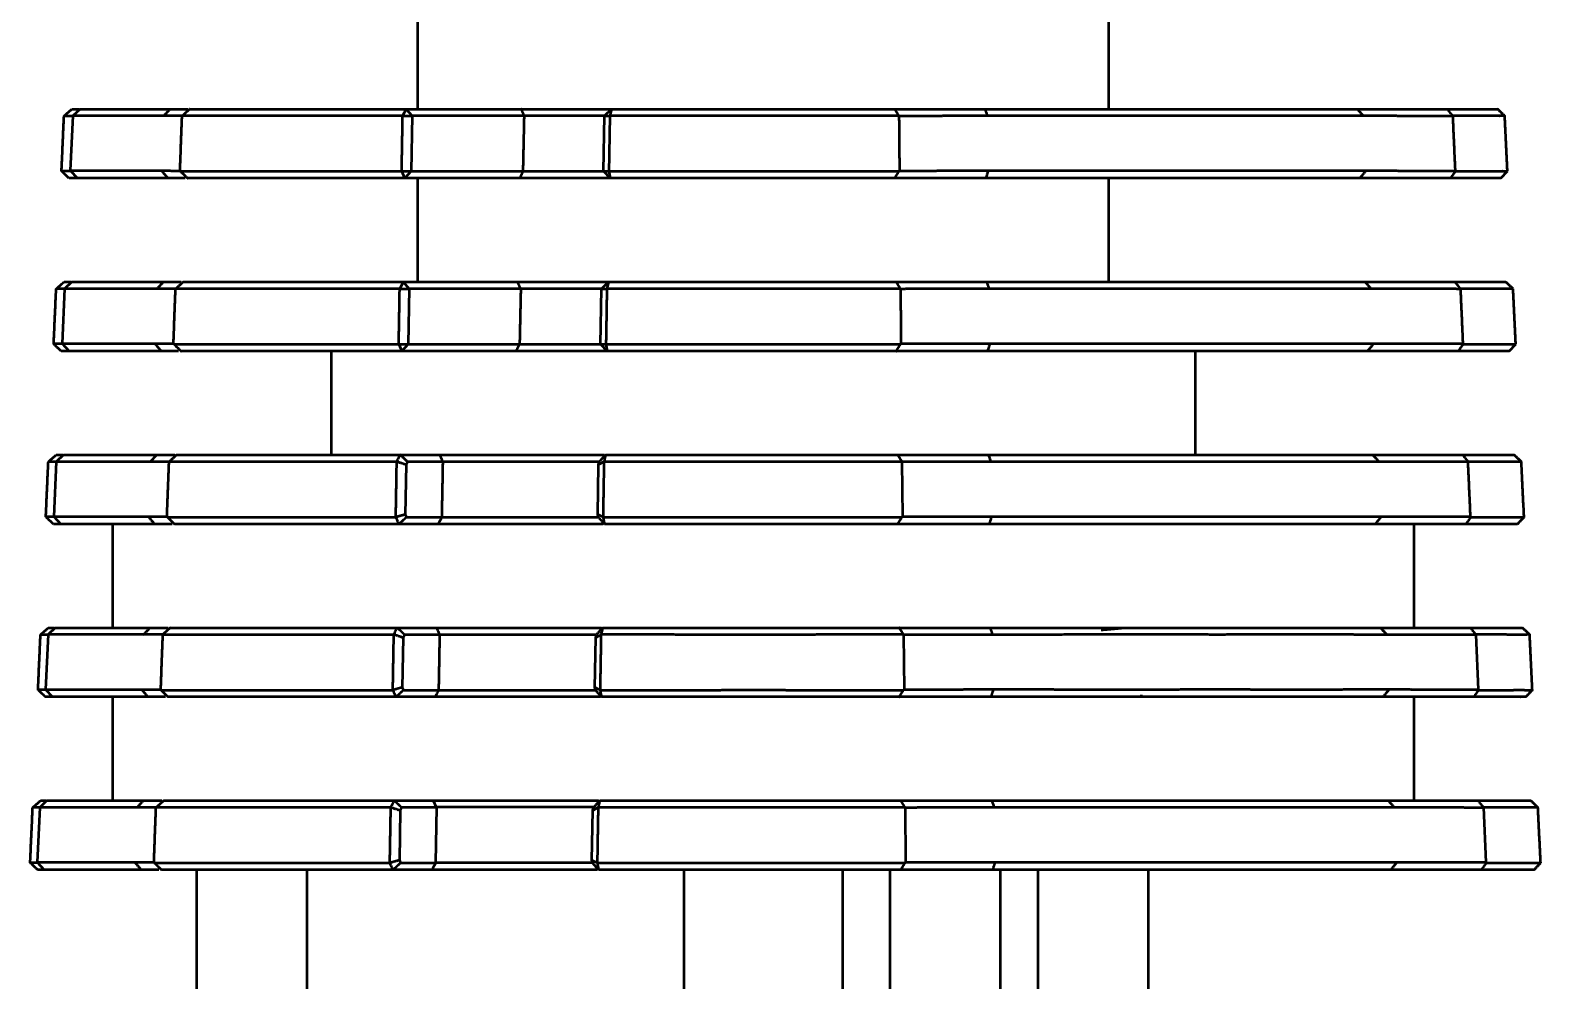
# Paper-space layout 'Layout1' of a CAD drawing. Header units: millimetres. Extents: x 102 to 294, y 28 to 266.
# Drawn here: x 249.41 to 293.12, y 172.33 to 200.05 of the extents above; entities that cross this region are included whole.
import ezdxf

# ---------------------------------------------------------------- set-up
doc = ezdxf.new("R2010")
doc.units = ezdxf.units.MM
doc.layers.add('170', color=7, linetype='Continuous', true_color=0xffffff)

psp = doc.layouts.get("Layout1")

# ---------------------------------------------------------------- linework, layer by layer
at = {"layer": '170', "color": 155, "linetype": 'Continuous', "lineweight": 50}
for p, q in [((260.621, 200.77), (260.621, 197.77)), ((280.621, 197.77), (280.621, 200.77)), ((250.676, 197.569), (250.391, 197.568)), ((250.649, 197.571), (250.573, 195.989)), ((250.62, 197.77), (250.837, 197.77)), ((250.857, 197.77), (250.649, 197.571)), ((253.457, 197.77), (253.971, 197.77)), ((260.29, 197.77), (260.188, 197.57)), ((260.188, 197.57), (260.462, 197.57)), ((260.29, 197.77), (260.462, 197.57)), ((260.29, 197.77), (263.621, 197.77)), ((260.462, 197.57), (260.434, 195.97)), ((263.621, 197.77), (266.226, 197.77)), ((266.028, 197.57), (263.71, 197.57)), ((266.001, 195.97), (266.028, 197.57)), ((266.226, 197.77), (266.028, 197.57)), ((266.028, 197.57), (266.182, 197.57)), ((266.226, 197.77), (266.182, 197.57)), ((250.573, 195.989), (250.781, 195.77)), ((260.255, 195.77), (260.161, 195.97)), ((260.161, 195.97), (260.434, 195.97)), ((260.434, 195.97), (260.255, 195.77)), ((263.676, 195.97), (266.001, 195.97)), ((266.001, 195.97), (266.193, 195.77)), ((266.001, 195.97), (266.154, 195.97)), ((266.154, 195.97), (266.193, 195.77)), ((291.96, 195.77), (292.15, 195.97)), ((250.79, 195.77), (250.536, 195.77)), ((253.893, 195.77), (253.396, 195.77)), ((263.58, 195.77), (260.255, 195.77)), ((260.621, 195.77), (260.621, 192.77)), ((266.193, 195.77), (263.58, 195.77)), ((280.621, 192.77), (280.621, 195.77)), ((250.394, 192.77), (250.597, 192.77)), ((250.617, 192.77), (250.409, 192.571)), ((253.264, 192.77), (253.783, 192.77)), ((260.204, 192.77), (260.103, 192.57)), ((260.204, 192.77), (260.376, 192.57)), ((260.204, 192.77), (263.516, 192.77)), ((263.516, 192.77), (266.141, 192.77)), ((266.141, 192.77), (265.943, 192.57)), ((266.141, 192.77), (266.096, 192.57)), ((250.437, 192.569), (250.164, 192.568)), ((250.409, 192.571), (250.333, 190.989)), ((260.103, 192.57), (260.376, 192.57)), ((260.376, 192.57), (260.349, 190.97)), ((265.943, 192.57), (263.605, 192.57)), ((265.916, 190.97), (265.943, 192.57)), ((265.943, 192.57), (266.096, 192.57)), ((250.333, 190.989), (250.541, 190.77)), ((250.551, 190.77), (250.309, 190.77)), ((253.704, 190.77), (253.203, 190.77)), ((258.121, 190.77), (258.121, 187.77)), ((260.076, 190.97), (260.349, 190.97)), ((260.076, 190.97), (260.169, 190.77)), ((260.349, 190.97), (260.169, 190.77)), ((263.474, 190.77), (260.169, 190.77)), ((266.108, 190.77), (263.474, 190.77)), ((263.571, 190.97), (265.917, 190.97)), ((265.916, 190.97), (266.108, 190.77)), ((265.916, 190.97), (266.069, 190.97)), ((266.069, 190.97), (266.108, 190.77)), ((283.121, 187.77), (283.121, 190.77)), ((292.2, 190.77), (292.391, 190.97)), ((250.197, 187.569), (249.938, 187.568)), ((250.168, 187.571), (250.092, 185.989)), ((250.167, 187.77), (250.357, 187.77)), ((250.377, 187.77), (250.168, 187.571)), ((253.07, 187.77), (253.594, 187.77)), ((260.333, 187.57), (260.289, 187.481)), ((261.257, 187.77), (266.018, 187.77)), ((265.879, 187.57), (261.347, 187.57)), ((265.857, 187.481), (265.878, 187.57)), ((274.658, 185.987), (274.644, 187.57)), ((291.295, 187.771), (291.295, 187.77)), ((260.289, 187.481), (260.264, 186.046)), ((265.833, 186.045), (265.857, 187.481)), ((250.312, 185.77), (250.082, 185.77)), ((250.092, 185.989), (250.301, 185.77)), ((251.792, 185.77), (251.792, 182.77)), ((253.516, 185.77), (253.009, 185.77)), ((260.264, 186.046), (260.299, 185.97)), ((265.985, 185.77), (261.221, 185.77)), ((261.318, 185.97), (265.849, 185.97)), ((265.848, 185.97), (265.833, 186.045)), ((289.451, 182.77), (289.451, 185.77)), ((291.391, 185.77), (291.391, 185.77)), ((250.136, 182.77), (249.928, 182.571)), ((249.94, 182.77), (250.117, 182.77)), ((252.877, 182.77), (253.406, 182.77)), ((261.166, 182.77), (265.934, 182.77)), ((291.534, 182.771), (291.534, 182.77)), ((249.957, 182.568), (249.711, 182.568)), ((249.928, 182.571), (249.852, 180.989)), ((260.203, 182.481), (260.178, 181.046)), ((260.247, 182.57), (260.203, 182.481)), ((265.794, 182.57), (261.256, 182.57)), ((265.749, 181.045), (265.773, 182.481)), ((265.773, 182.481), (265.794, 182.57)), ((274.702, 180.987), (274.688, 182.57)), ((291.236, 182.57), (291.306, 180.987)), ((249.852, 180.989), (250.06, 180.77)), ((260.178, 181.046), (260.213, 180.97)), ((261.227, 180.97), (265.765, 180.97)), ((265.764, 180.97), (265.749, 181.045)), ((250.072, 180.77), (249.855, 180.77)), ((251.792, 180.77), (251.792, 177.77)), ((253.327, 180.77), (252.816, 180.77)), ((265.9, 180.77), (261.129, 180.77)), ((281.563, 180.767), (281.563, 180.827)), ((289.451, 177.77), (289.451, 180.77)), ((291.631, 180.77), (291.631, 180.77)), ((249.716, 177.568), (249.484, 177.568)), ((249.688, 177.571), (249.611, 175.989)), ((249.896, 177.77), (249.688, 177.571)), ((249.713, 177.77), (249.876, 177.77)), ((252.684, 177.77), (253.217, 177.77)), ((260.118, 177.481), (260.094, 176.047)), ((260.161, 177.57), (260.118, 177.481)), ((261.07, 177.77), (261.157, 177.579)), ((261.07, 177.77), (265.85, 177.77)), ((261.165, 177.57), (261.136, 175.981)), ((261.157, 177.579), (261.165, 177.57)), ((265.718, 177.579), (261.157, 177.579)), ((265.665, 176.047), (265.689, 177.482)), ((265.689, 177.482), (265.71, 177.57)), ((274.746, 175.987), (274.732, 177.57)), ((291.459, 177.57), (291.53, 175.987)), ((291.774, 177.771), (291.774, 177.77)), ((249.611, 175.989), (249.82, 175.77)), ((249.832, 175.77), (249.629, 175.77)), ((253.138, 175.77), (252.622, 175.77)), ((254.226, 175.77), (254.226, 172.33)), ((257.426, 172.33), (257.426, 175.77)), ((260.094, 176.047), (260.128, 175.972)), ((265.818, 175.77), (261.041, 175.77)), ((261.136, 175.981), (265.679, 175.981)), ((265.68, 175.972), (265.665, 176.047)), ((265.858, 175.769), (265.68, 175.972)), ((268.321, 175.77), (268.321, 172.33)), ((272.921, 172.33), (272.921, 175.77)), ((274.28, 175.77), (274.28, 172.33)), ((277.48, 172.33), (277.48, 175.77)), ((278.563, 175.77), (278.563, 172.33)), ((281.763, 172.33), (281.763, 175.77)), ((291.87, 175.769), (291.87, 175.77))]:
    psp.add_line(p, q, dxfattribs=at)
for points in [[(250.32, 195.985), (250.391, 197.57)], [(253.457, 197.77), (253.275, 197.571)], [(253.747, 195.985), (253.807, 197.57)], [(260.161, 195.97), (260.188, 197.57)], [(263.71, 197.57), (260.462, 197.57)], [(263.676, 195.97), (263.71, 197.57)], [(266.182, 197.57), (266.154, 195.97)], [(274.57, 195.987), (274.556, 197.57)], [(277.114, 197.57), (277.041, 197.77)], [(287.987, 197.57), (287.808, 197.77)], [(290.565, 197.569), (290.636, 195.987)], [(292.076, 197.568), (291.864, 197.77)], [(292.15, 195.97), (292.073, 197.57)], [(250.326, 195.97), (250.32, 195.985)], [(253.213, 195.989), (253.396, 195.77)], [(253.747, 195.985), (253.759, 195.97)], [(260.434, 195.97), (263.676, 195.97)], [(274.548, 195.97), (274.569, 195.987)], [(277.129, 195.99), (277.057, 195.77)], [(288.058, 195.99), (287.879, 195.77)], [(290.636, 195.987), (290.645, 195.97)], [(253.264, 192.77), (253.081, 192.571)], [(277.163, 192.57), (277.09, 192.77)], [(288.211, 192.57), (288.032, 192.77)], [(292.316, 192.568), (292.104, 192.77)], [(250.093, 190.985), (250.165, 192.57)], [(253.558, 190.985), (253.618, 192.57)], [(260.076, 190.97), (260.103, 192.57)], [(263.605, 192.57), (260.376, 192.57)], [(263.605, 192.57), (263.571, 190.97)], [(266.096, 192.57), (266.069, 190.97)], [(274.614, 190.987), (274.6, 192.57)], [(290.789, 192.569), (290.859, 190.987)], [(292.391, 190.97), (292.314, 192.57)], [(250.099, 190.97), (250.093, 190.985)], [(253.02, 190.989), (253.203, 190.77)], [(274.592, 190.97), (274.614, 190.987)], [(277.178, 190.99), (277.106, 190.77)], [(288.282, 190.99), (288.103, 190.77)], [(260.349, 190.97), (263.571, 190.97)], [(249.866, 185.985), (249.938, 187.57)], [(253.07, 187.77), (252.888, 187.571)], [(253.37, 185.985), (253.43, 187.57)], [(253.651, 187.77), (253.658, 187.77)], [(259.991, 185.97), (260.018, 187.57)], [(260.018, 187.57), (260.116, 187.77)], [(260.289, 187.481), (260.018, 187.571)], [(260.333, 187.57), (260.118, 187.771)], [(260.118, 187.77), (261.257, 187.77)], [(261.347, 187.57), (260.333, 187.57)], [(261.257, 187.77), (261.347, 187.57)], [(261.347, 187.57), (261.318, 185.97)], [(266.011, 187.571), (265.857, 187.481)], [(266.058, 187.771), (265.878, 187.57)], [(266.011, 187.571), (265.984, 185.969)], [(266.058, 187.77), (266.011, 187.571)], [(277.212, 187.57), (277.14, 187.77)], [(288.435, 187.57), (288.256, 187.77)], [(291.083, 185.987), (291.012, 187.57)], [(292.557, 187.568), (292.346, 187.77)], [(292.632, 185.958), (292.554, 187.582)], [(252.827, 185.989), (253.009, 185.77)], [(253.37, 185.985), (253.382, 185.97)], [(260.082, 185.77), (259.991, 185.97)], [(261.221, 185.77), (260.083, 185.77)], [(260.299, 185.97), (261.318, 185.97)], [(261.318, 185.97), (261.221, 185.77)], [(265.984, 185.969), (266.025, 185.77)], [(277.227, 185.99), (277.155, 185.77)], [(288.506, 185.99), (288.327, 185.77)], [(292.442, 185.77), (292.634, 185.972)], [(252.695, 182.571), (252.877, 182.77)], [(259.933, 182.57), (260.031, 182.77)], [(260.032, 182.77), (261.166, 182.77)], [(261.166, 182.77), (261.256, 182.57)], [(265.974, 182.771), (265.794, 182.57)], [(265.974, 182.77), (265.926, 182.571)], [(277.261, 182.57), (277.189, 182.77)], [(288.66, 182.57), (288.48, 182.77)], [(292.798, 182.568), (292.586, 182.77)], [(249.64, 180.985), (249.711, 182.57)], [(253.241, 182.569), (253.182, 180.985)], [(259.905, 180.97), (259.933, 182.57)], [(260.203, 182.481), (259.933, 182.571)], [(261.256, 182.57), (260.247, 182.57)], [(261.256, 182.57), (261.227, 180.97)], [(265.926, 182.571), (265.773, 182.481)], [(265.926, 182.571), (265.899, 180.969)], [(292.872, 180.958), (292.794, 182.582)], [(249.646, 180.97), (249.64, 180.985)], [(252.633, 180.989), (252.816, 180.77)], [(253.182, 180.985), (253.194, 180.97)], [(259.996, 180.77), (259.906, 180.97)], [(260.213, 180.97), (261.227, 180.97)], [(261.227, 180.97), (261.129, 180.77)], [(265.764, 180.97), (265.94, 180.769)], [(265.898, 180.969), (265.94, 180.77)], [(277.276, 180.99), (277.205, 180.77)], [(288.73, 180.99), (288.551, 180.77)], [(291.306, 180.987), (291.316, 180.969)], [(292.682, 180.77), (292.875, 180.972)], [(261.129, 180.77), (259.998, 180.77)], [(249.413, 175.985), (249.485, 177.57)], [(252.684, 177.77), (252.501, 177.571)], [(252.993, 175.985), (253.053, 177.57)], [(259.818, 175.97), (259.846, 177.57)], [(259.847, 177.571), (259.944, 177.77)], [(260.118, 177.481), (259.847, 177.572)], [(259.946, 177.77), (261.07, 177.77)], [(261.165, 177.57), (260.162, 177.57)], [(265.843, 177.573), (265.689, 177.482)], [(265.89, 177.771), (265.71, 177.57)], [(265.843, 177.571), (265.816, 175.969)], [(265.89, 177.77), (265.841, 177.571)], [(277.31, 177.57), (277.238, 177.77)], [(288.884, 177.57), (288.704, 177.77)], [(293.038, 177.568), (292.826, 177.77)], [(293.112, 175.958), (293.034, 177.582)], [(249.419, 175.97), (249.413, 175.985)], [(252.44, 175.989), (252.622, 175.77)], [(252.993, 175.985), (253.006, 175.97)], [(260.094, 176.047), (259.818, 175.97)], [(259.908, 175.77), (259.818, 175.97)], [(261.041, 175.77), (259.91, 175.77)], [(260.128, 175.972), (261.136, 175.972)], [(261.14, 175.972), (261.041, 175.77)], [(261.139, 175.974), (261.136, 175.981)], [(265.816, 175.969), (265.665, 176.047)], [(265.816, 175.969), (265.858, 175.77)], [(277.325, 175.99), (277.254, 175.77)], [(288.955, 175.99), (288.775, 175.77)], [(291.53, 175.987), (291.539, 175.969)], [(292.923, 175.77), (293.115, 175.972)]]:
    psp.add_open_spline(points, degree=1, dxfattribs=at)
for points, knots in [([(250.392, 197.569), (250.506, 197.67), (250.62, 197.77)], [0, 0, 0.499961, 1, 1]), ([(253.275, 197.571), (252.342, 197.571), (251.077, 197.571), (250.649, 197.571)], [0, 0, 0.355162, 0.837173, 1, 1]), ([(250.857, 197.77), (250.964, 197.77), (251.806, 197.77), (253.457, 197.77)], [0, 0, 0.040815, 0.36485, 1, 1]), ([(253.824, 197.571), (253.822, 197.571), (253.784, 197.571), (253.737, 197.571), (253.681, 197.571), (253.617, 197.571), (253.462, 197.571), (253.275, 197.571)], [0, 0, 0.003236, 0.072399, 0.157818, 0.259718, 0.377347, 0.658212, 1, 1]), ([(260.188, 197.57), (258.401, 197.57), (255.195, 197.57), (253.807, 197.57)], [0, 0, 0.280164, 0.782582, 1, 1]), ([(254.028, 197.77), (253.918, 197.67), (253.808, 197.569)], [0, 0, 0.499785, 1, 1]), ([(254.028, 197.77), (255.88, 197.77), (260.29, 197.77)], [0, 0, 0.295768, 1, 1]), ([(263.709, 197.57), (263.691, 197.612), (263.66, 197.683), (263.647, 197.712), (263.621, 197.77)], [0, 0, 0.210107, 0.565187, 0.71015, 1, 1]), ([(274.555, 197.57), (272.468, 197.57), (268.261, 197.57), (266.182, 197.57)], [0, 0, 0.249235, 0.751653, 1, 1]), ([(266.226, 197.77), (268.946, 197.77), (274.425, 197.77)], [0, 0, 0.331784, 1, 1]), ([(274.552, 197.569), (274.52, 197.619), (274.488, 197.67), (274.456, 197.72), (274.425, 197.77)], [0, 0, 0.250348, 0.500443, 0.75036, 1, 1]), ([(274.425, 197.77), (275.133, 197.77), (277.041, 197.77)], [0, 0, 0.270651, 1, 1]), ([(277.114, 197.57), (276.915, 197.57), (276.625, 197.57), (276.436, 197.57), (275.988, 197.57), (275.653, 197.569), (275.34, 197.569), (275.192, 197.568), (275.05, 197.568), (274.789, 197.567), (274.556, 197.566)], [0, 0, 0.077499, 0.191077, 0.264835, 0.440043, 0.570792, 0.693194, 0.751195, 0.806579, 0.908918, 1, 1]), ([(277.041, 197.77), (279.216, 197.77), (283.172, 197.77), (286.462, 197.77), (287.808, 197.77)], [0, 0, 0.202054, 0.569416, 0.875022, 1, 1]), ([(287.987, 197.57), (287.749, 197.57), (287.503, 197.57), (286.989, 197.57), (286.445, 197.571), (286.304, 197.571), (286.017, 197.571), (285.573, 197.571), (285.269, 197.571), (284.639, 197.571), (283.983, 197.571), (283.302, 197.57), (282.597, 197.571), (281.87, 197.571), (281.121, 197.571), (280.738, 197.572), (280.352, 197.571), (279.567, 197.571), (277.948, 197.57), (277.114, 197.57)], [0, 0, 0.021866, 0.044454, 0.091733, 0.141805, 0.154759, 0.181164, 0.22197, 0.249971, 0.307885, 0.368237, 0.430877, 0.495661, 0.56258, 0.631485, 0.66663, 0.702157, 0.774349, 0.923268, 1, 1]), ([(287.808, 197.77), (288.506, 197.77), (290.404, 197.77)], [0, 0, 0.268932, 1, 1]), ([(290.566, 197.566), (290.171, 197.567), (289.98, 197.567), (289.793, 197.568), (289.097, 197.569), (288.781, 197.57), (288.632, 197.57), (288.488, 197.57), (288.223, 197.57), (287.987, 197.57)], [0, 0, 0.152942, 0.227322, 0.299849, 0.569378, 0.691879, 0.749996, 0.80554, 0.908316, 1, 1]), ([(290.405, 197.77), (290.446, 197.72), (290.486, 197.67), (290.568, 197.569)], [0, 0, 0.25043, 0.500547, 1, 1]), ([(290.405, 197.77), (291.211, 197.77), (291.864, 197.77)], [0, 0, 0.552682, 1, 1]), ([(292.073, 197.57), (291.904, 197.57), (290.565, 197.57)], [0, 0, 0.112273, 1, 1]), ([(250.32, 195.986), (250.42, 195.986), (250.511, 195.986), (250.577, 195.986)], [0, 0, 0.388226, 0.744559, 1, 1]), ([(250.535, 195.77), (250.431, 195.87), (250.326, 195.97)], [0, 0, 0.500071, 1, 1]), ([(250.573, 195.989), (250.681, 195.989), (251.536, 195.989), (253.213, 195.989)], [0, 0, 0.040818, 0.364867, 1, 1]), ([(253.213, 195.989), (253.312, 195.989), (253.402, 195.989), (253.444, 195.989), (253.521, 195.988), (253.557, 195.988), (253.676, 195.988), (253.761, 195.987), (253.761, 195.987)], [0, 0, 0.179331, 0.343576, 0.420098, 0.561565, 0.626208, 0.844727, 0.999661, 1, 1]), ([(253.759, 195.97), (253.862, 195.87), (253.964, 195.77)], [0, 0, 0.500184, 1, 1]), ([(253.759, 195.97), (255.152, 195.97), (258.368, 195.97), (260.161, 195.97)], [0, 0, 0.217497, 0.719914, 1, 1]), ([(263.58, 195.77), (263.622, 195.857), (263.636, 195.885), (263.663, 195.942), (263.676, 195.97)], [0, 0, 0.437476, 0.578117, 0.8594, 1, 1]), ([(266.154, 195.97), (268.239, 195.97), (272.455, 195.97), (274.548, 195.97)], [0, 0, 0.248322, 0.750735, 1, 1]), ([(274.425, 195.77), (274.455, 195.82), (274.486, 195.87), (274.517, 195.92), (274.548, 195.97)], [0, 0, 0.249681, 0.49961, 0.749666, 1, 1]), ([(274.57, 195.987), (274.683, 195.987), (274.803, 195.988), (274.932, 195.988), (275.066, 195.988), (275.354, 195.988), (275.831, 195.989), (276.09, 195.989), (276.269, 195.989), (276.737, 195.99), (277.129, 195.99)], [0, 0, 0.044194, 0.091311, 0.141352, 0.194042, 0.306528, 0.492792, 0.593851, 0.664074, 0.84676, 1, 1]), ([(277.129, 195.99), (277.551, 195.99), (278.383, 195.99), (279.199, 195.99), (279.999, 195.989), (280.781, 195.989), (281.165, 195.989), (281.917, 195.989), (282.647, 195.99), (283.355, 195.99), (284.039, 195.99), (284.698, 195.989), (285.329, 195.989), (285.934, 195.989), (286.511, 195.989), (287.057, 195.99), (287.573, 195.99), (288.058, 195.99)], [0, 0, 0.038577, 0.114715, 0.189386, 0.262586, 0.334167, 0.369293, 0.438082, 0.504889, 0.569686, 0.63229, 0.692539, 0.750351, 0.805709, 0.858461, 0.908468, 0.955648, 1, 1]), ([(288.058, 195.99), (288.172, 195.99), (288.294, 195.99), (288.424, 195.99), (288.491, 195.99), (288.851, 195.989), (289.165, 195.988), (289.503, 195.988), (289.682, 195.988), (289.772, 195.988), (290.242, 195.988), (290.636, 195.987)], [0, 0, 0.044466, 0.091835, 0.14209, 0.168235, 0.307696, 0.429637, 0.560766, 0.629831, 0.665117, 0.847327, 1, 1]), ([(290.645, 195.97), (290.609, 195.92), (290.537, 195.82), (290.501, 195.77)], [0, 0, 0.249571, 0.749537, 1, 1]), ([(290.645, 195.97), (291.981, 195.97), (292.15, 195.97)], [0, 0, 0.887717, 1, 1]), ([(253.396, 195.77), (252.468, 195.77), (251.207, 195.77), (250.781, 195.77)], [0, 0, 0.355151, 0.837155, 1, 1]), ([(260.255, 195.77), (257.934, 195.77), (253.964, 195.77)], [0, 0, 0.368955, 1, 1]), ([(274.425, 195.77), (268.924, 195.77), (266.193, 195.77)], [0, 0, 0.668247, 1, 1]), ([(277.057, 195.77), (275.136, 195.77), (274.425, 195.77)], [0, 0, 0.729961, 1, 1]), ([(287.879, 195.77), (286.528, 195.77), (283.222, 195.77), (279.244, 195.77), (277.057, 195.77)], [0, 0, 0.124851, 0.430251, 0.797831, 1, 1]), ([(290.5, 195.77), (289.471, 195.77), (287.879, 195.77)], [0, 0, 0.392445, 1, 1]), ([(291.96, 195.77), (291.796, 195.77), (290.501, 195.77)], [0, 0, 0.112266, 1, 1]), ([(250.165, 192.569), (250.222, 192.62), (250.336, 192.72), (250.393, 192.77)], [0, 0, 0.249984, 0.749984, 1, 1]), ([(250.617, 192.77), (250.725, 192.77), (251.583, 192.77), (253.264, 192.77)], [0, 0, 0.04082, 0.364884, 1, 1]), ([(253.84, 192.77), (253.73, 192.67), (253.619, 192.569)], [0, 0, 0.499837, 1, 1]), ([(253.84, 192.77), (256.759, 192.77), (260.204, 192.77)], [0, 0, 0.458663, 1, 1]), ([(263.604, 192.57), (263.567, 192.654), (263.541, 192.712), (263.516, 192.77)], [0, 0, 0.419843, 0.709921, 1, 1]), ([(266.141, 192.77), (268.209, 192.77), (272.393, 192.77), (274.469, 192.77)], [0, 0, 0.248256, 0.750645, 1, 1]), ([(274.596, 192.569), (274.564, 192.619), (274.532, 192.67), (274.501, 192.72), (274.469, 192.77)], [0, 0, 0.250398, 0.500516, 0.750383, 1, 1]), ([(274.469, 192.77), (276.066, 192.77), (277.09, 192.77)], [0, 0, 0.609248, 1, 1]), ([(277.09, 192.77), (279.303, 192.77), (283.325, 192.77), (286.667, 192.77), (288.032, 192.77)], [0, 0, 0.202239, 0.569845, 0.875269, 1, 1]), ([(288.032, 192.77), (288.729, 192.77), (290.628, 192.77)], [0, 0, 0.268696, 1, 1]), ([(290.628, 192.77), (290.669, 192.72), (290.71, 192.67), (290.791, 192.569)], [0, 0, 0.250443, 0.500572, 1, 1]), ([(290.628, 192.77), (291.444, 192.77), (292.104, 192.77)], [0, 0, 0.552672, 1, 1]), ([(253.081, 192.571), (251.384, 192.571), (250.518, 192.571), (250.409, 192.571)], [0, 0, 0.63511, 0.959177, 1, 1]), ([(253.635, 192.571), (253.632, 192.571), (253.593, 192.571), (253.519, 192.571), (253.49, 192.571), (253.425, 192.571), (253.27, 192.571), (253.081, 192.571)], [0, 0, 0.006343, 0.075523, 0.209664, 0.2625, 0.379813, 0.6597, 1, 1]), ([(260.103, 192.57), (258.286, 192.57), (255.028, 192.57), (253.619, 192.57)], [0, 0, 0.280233, 0.782675, 1, 1]), ([(274.599, 192.57), (272.48, 192.57), (268.208, 192.57), (266.096, 192.57)], [0, 0, 0.249258, 0.751698, 1, 1]), ([(277.163, 192.57), (276.964, 192.57), (276.769, 192.57), (276.578, 192.57), (276.392, 192.57), (275.7, 192.569), (275.386, 192.569), (275.238, 192.568), (275.166, 192.568), (274.833, 192.567), (274.6, 192.566)], [0, 0, 0.077467, 0.153506, 0.228109, 0.300817, 0.570659, 0.693077, 0.751092, 0.779148, 0.908864, 1, 1]), ([(288.211, 192.57), (287.97, 192.57), (287.721, 192.57), (287.2, 192.57), (286.647, 192.571), (286.359, 192.571), (286.064, 192.571), (285.453, 192.571), (284.813, 192.571), (284.146, 192.571), (283.454, 192.57), (282.738, 192.571), (281.998, 192.571), (281.236, 192.572), (280.455, 192.571), (279.657, 192.571), (278.011, 192.57), (277.163, 192.57)], [0, 0, 0.021815, 0.044358, 0.091559, 0.141573, 0.167627, 0.194331, 0.249671, 0.30758, 0.367934, 0.430582, 0.495395, 0.562363, 0.631319, 0.701997, 0.774207, 0.923204, 1, 1]), ([(290.789, 192.566), (290.59, 192.567), (290.298, 192.567), (290.109, 192.568), (289.658, 192.569), (289.16, 192.57), (288.929, 192.57), (288.783, 192.57), (288.447, 192.57), (288.211, 192.57)], [0, 0, 0.077223, 0.190453, 0.26402, 0.438944, 0.631922, 0.72146, 0.778335, 0.908441, 1, 1]), ([(292.314, 192.57), (292.143, 192.57), (290.789, 192.57)], [0, 0, 0.112275, 1, 1]), ([(250.093, 190.986), (250.193, 190.986), (250.284, 190.986), (250.338, 190.986)], [0, 0, 0.407964, 0.782371, 1, 1]), ([(250.333, 190.989), (250.442, 190.989), (251.313, 190.989), (253.02, 190.989)], [0, 0, 0.04082, 0.364895, 1, 1]), ([(253.02, 190.989), (253.119, 190.989), (253.209, 190.989), (253.291, 190.989), (253.365, 190.988), (253.485, 190.988), (253.574, 190.987)], [0, 0, 0.17822, 0.341506, 0.489898, 0.622649, 0.840219, 1, 1]), ([(253.559, 190.985), (253.565, 190.978), (253.571, 190.97)], [0, 0, 0.499589, 1, 1]), ([(274.614, 190.987), (274.727, 190.987), (274.848, 190.988), (274.977, 190.988), (275.112, 190.988), (275.713, 190.988), (276.049, 190.989), (276.226, 190.989), (276.409, 190.99), (276.785, 190.99), (277.178, 190.99)], [0, 0, 0.04422, 0.091365, 0.141427, 0.194134, 0.428505, 0.559695, 0.628845, 0.699937, 0.846821, 1, 1]), ([(277.178, 190.99), (277.607, 190.99), (278.453, 190.99), (279.283, 190.989), (280.096, 190.989), (280.892, 190.989), (281.282, 190.989), (282.046, 190.989), (282.788, 190.99), (283.508, 190.99), (283.859, 190.99), (284.032, 190.99), (284.541, 190.989), (285.197, 190.989), (285.514, 190.989), (286.128, 190.989), (286.425, 190.989), (286.57, 190.989), (286.995, 190.989), (287.791, 190.99), (288.282, 190.99)], [0, 0, 0.03861, 0.114809, 0.189544, 0.262804, 0.334437, 0.369584, 0.438409, 0.505252, 0.570071, 0.601658, 0.617244, 0.663104, 0.722122, 0.750719, 0.806049, 0.832733, 0.845828, 0.884065, 0.955753, 1, 1]), ([(288.282, 190.99), (288.396, 190.99), (288.518, 190.99), (288.582, 190.99), (288.715, 190.99), (289.074, 190.989), (289.555, 190.988), (289.815, 190.988), (289.996, 190.988), (290.466, 190.988), (290.859, 190.987)], [0, 0, 0.044407, 0.091725, 0.116467, 0.168051, 0.307456, 0.493793, 0.594789, 0.664924, 0.847227, 1, 1]), ([(290.859, 190.987), (290.864, 190.978), (290.868, 190.97)], [0, 0, 0.499746, 1, 1]), ([(250.309, 190.77), (250.204, 190.87), (250.099, 190.97)], [0, 0, 0.500072, 1, 1]), ([(253.203, 190.77), (252.257, 190.77), (250.974, 190.77), (250.541, 190.77)], [0, 0, 0.355122, 0.83714, 1, 1]), ([(253.571, 190.97), (253.622, 190.92), (253.725, 190.82), (253.776, 190.77)], [0, 0, 0.250094, 0.750119, 1, 1]), ([(253.571, 190.97), (254.985, 190.97), (258.253, 190.97), (260.076, 190.97)], [0, 0, 0.217403, 0.71984, 1, 1]), ([(260.169, 190.77), (256.708, 190.77), (253.776, 190.77)], [0, 0, 0.541255, 1, 1]), ([(263.474, 190.77), (263.517, 190.857), (263.544, 190.913), (263.571, 190.97)], [0, 0, 0.437044, 0.718564, 1, 1]), ([(266.069, 190.97), (270.325, 190.97), (274.592, 190.97)], [0, 0, 0.499328, 1, 1]), ([(274.469, 190.77), (270.282, 190.77), (266.108, 190.77)], [0, 0, 0.500769, 1, 1]), ([(274.469, 190.77), (274.499, 190.82), (274.53, 190.87), (274.561, 190.92), (274.592, 190.97)], [0, 0, 0.24967, 0.499587, 0.749706, 1, 1]), ([(277.106, 190.77), (276.074, 190.77), (274.469, 190.77)], [0, 0, 0.391241, 1, 1]), ([(288.103, 190.77), (286.732, 190.77), (283.374, 190.77), (279.331, 190.77), (277.106, 190.77)], [0, 0, 0.124641, 0.429968, 0.797688, 1, 1]), ([(290.724, 190.77), (289.695, 190.77), (288.103, 190.77)], [0, 0, 0.392672, 1, 1]), ([(290.868, 190.97), (290.833, 190.92), (290.76, 190.82), (290.724, 190.77)], [0, 0, 0.249491, 0.749549, 1, 1]), ([(292.2, 190.77), (292.035, 190.77), (290.724, 190.77)], [0, 0, 0.112253, 1, 1]), ([(290.868, 190.97), (291.71, 190.97), (292.391, 190.97)], [0, 0, 0.552633, 1, 1]), ([(249.938, 187.569), (250.052, 187.67), (250.167, 187.77)], [0, 0, 0.499984, 1, 1]), ([(252.888, 187.571), (251.161, 187.571), (250.611, 187.571), (250.168, 187.571)], [0, 0, 0.635091, 0.837132, 1, 1]), ([(250.377, 187.77), (250.487, 187.77), (251.36, 187.77), (253.07, 187.77)], [0, 0, 0.040816, 0.36491, 1, 1]), ([(253.446, 187.571), (253.441, 187.571), (253.403, 187.571), (253.355, 187.571), (253.298, 187.571), (253.233, 187.571), (253.077, 187.571), (252.888, 187.571)], [0, 0, 0.00929, 0.078498, 0.163731, 0.265174, 0.382161, 0.661065, 1, 1]), ([(260.018, 187.57), (256.447, 187.57), (253.43, 187.57)], [0, 0, 0.542077, 1, 1]), ([(253.651, 187.77), (253.541, 187.67), (253.431, 187.569)], [0, 0, 0.499811, 1, 1]), ([(253.658, 187.77), (255.061, 187.77), (258.314, 187.77), (260.117, 187.77)], [0, 0, 0.217242, 0.720848, 1, 1]), ([(274.643, 187.571), (273.569, 187.571), (272.49, 187.571), (271.948, 187.57), (271.405, 187.57), (270.319, 187.569), (269.234, 187.57), (268.152, 187.571), (267.078, 187.571), (266.011, 187.571)], [0, 0, 0.124347, 0.249392, 0.312157, 0.375058, 0.500875, 0.626649, 0.751946, 0.876396, 1, 1]), ([(266.058, 187.77), (270.279, 187.77), (274.513, 187.77)], [0, 0, 0.499309, 1, 1]), ([(274.639, 187.57), (274.607, 187.62), (274.576, 187.67), (274.544, 187.72), (274.513, 187.77)], [0, 0, 0.250332, 0.500457, 0.750331, 1, 1]), ([(274.513, 187.77), (275.224, 187.77), (277.14, 187.77)], [0, 0, 0.270834, 1, 1]), ([(277.212, 187.57), (277.013, 187.57), (276.818, 187.57), (276.626, 187.57), (276.44, 187.57), (275.747, 187.569), (275.432, 187.569), (275.283, 187.568), (275.141, 187.568), (274.878, 187.567), (274.644, 187.567)], [0, 0, 0.077434, 0.153443, 0.228028, 0.300713, 0.570527, 0.69296, 0.750989, 0.806403, 0.908803, 1, 1]), ([(277.14, 187.77), (278.84, 187.77), (282.01, 187.77), (284.85, 187.77), (287.238, 187.77), (288.256, 187.77)], [0, 0, 0.152964, 0.438142, 0.693562, 0.908384, 1, 1]), ([(288.435, 187.57), (288.191, 187.57), (287.939, 187.57), (287.41, 187.57), (286.849, 187.571), (286.704, 187.571), (286.408, 187.571), (285.951, 187.572), (285.636, 187.572), (284.987, 187.571), (284.309, 187.571), (283.606, 187.57), (282.878, 187.571), (282.126, 187.571), (281.741, 187.571), (281.352, 187.572), (280.558, 187.571), (278.92, 187.57), (277.212, 187.57)], [0, 0, 0.021766, 0.044262, 0.091388, 0.141349, 0.15428, 0.18064, 0.221396, 0.249377, 0.307283, 0.367642, 0.430295, 0.495142, 0.562156, 0.596415, 0.631158, 0.701839, 0.847833, 1, 1]), ([(288.256, 187.77), (289.832, 187.77), (290.852, 187.77)], [0, 0, 0.607015, 1, 1]), ([(291.013, 187.567), (290.814, 187.567), (290.618, 187.567), (290.426, 187.567), (290.239, 187.568), (289.544, 187.569), (289.228, 187.57), (289.079, 187.57), (288.936, 187.57), (288.671, 187.57), (288.435, 187.57)], [0, 0, 0.077281, 0.153159, 0.227626, 0.300225, 0.569896, 0.692382, 0.750457, 0.805942, 0.908556, 1, 1]), ([(290.852, 187.77), (290.893, 187.72), (290.975, 187.62), (291.015, 187.57)], [0, 0, 0.250447, 0.750446, 1, 1]), ([(290.852, 187.77), (292.176, 187.77), (292.346, 187.77)], [0, 0, 0.886399, 1, 1]), ([(292.554, 187.571), (292.544, 187.571), (292.521, 187.571), (292.484, 187.571), (292.46, 187.57), (292.404, 187.57), (292.37, 187.57), (292.293, 187.569), (292.203, 187.569), (292.153, 187.569), (292.043, 187.57), (291.853, 187.57), (291.711, 187.571), (291.387, 187.571), (291.013, 187.571)], [0, 0, 0.006651, 0.021764, 0.04558, 0.060759, 0.097648, 0.119344, 0.169212, 0.227688, 0.260151, 0.33154, 0.45458, 0.547048, 0.756897, 1, 1]), ([(249.866, 185.986), (249.966, 185.986), (250.098, 185.986)], [0, 0, 0.429988, 1, 1]), ([(249.873, 185.97), (249.869, 185.978), (249.866, 185.985)], [0, 0, 0.499197, 1, 1]), ([(250.082, 185.77), (249.977, 185.87), (249.873, 185.97)], [0, 0, 0.500047, 1, 1]), ([(250.092, 185.989), (250.204, 185.989), (251.09, 185.989), (252.827, 185.989)], [0, 0, 0.040828, 0.364924, 1, 1]), ([(253.009, 185.77), (251.289, 185.77), (250.742, 185.77), (250.301, 185.77)], [0, 0, 0.635077, 0.837121, 1, 1]), ([(252.827, 185.989), (252.926, 185.989), (253.017, 185.989), (253.059, 185.989), (253.137, 185.988), (253.173, 185.988), (253.294, 185.988), (253.386, 185.987)], [0, 0, 0.177183, 0.339578, 0.415249, 0.555243, 0.619271, 0.835974, 1, 1]), ([(253.382, 185.97), (254.819, 185.97), (258.139, 185.97), (259.991, 185.97)], [0, 0, 0.217315, 0.719772, 1, 1]), ([(253.382, 185.97), (253.485, 185.87), (253.587, 185.77)], [0, 0, 0.500209, 1, 1]), ([(260.083, 185.77), (256.566, 185.77), (253.587, 185.77)], [0, 0, 0.541369, 1, 1]), ([(260.264, 186.046), (260.196, 186.027), (260.059, 185.988), (259.991, 185.969)], [0, 0, 0.24998, 0.75004, 1, 1]), ([(260.299, 185.97), (260.245, 185.92), (260.218, 185.895), (260.164, 185.845), (260.137, 185.82), (260.084, 185.77)], [0, 0, 0.249977, 0.374988, 0.624964, 0.749975, 1, 1]), ([(265.984, 185.968), (265.908, 186.007), (265.833, 186.045)], [0, 0, 0.499946, 1, 1]), ([(266.024, 185.77), (266.002, 185.795), (265.958, 185.845), (265.936, 185.87), (265.892, 185.92), (265.848, 185.97)], [0, 0, 0.125023, 0.37501, 0.500026, 0.750013, 1, 1]), ([(265.984, 185.969), (267.054, 185.969), (268.133, 185.97), (268.675, 185.97), (269.218, 185.97), (270.306, 185.971), (270.85, 185.971), (271.395, 185.97), (272.48, 185.969), (273.56, 185.969), (274.635, 185.969)], [0, 0, 0.123751, 0.248395, 0.31103, 0.373828, 0.499573, 0.562522, 0.625479, 0.750948, 0.875791, 1, 1]), ([(274.512, 185.77), (272.401, 185.77), (268.126, 185.77), (266.024, 185.77)], [0, 0, 0.248763, 0.752423, 1, 1]), ([(274.512, 185.77), (274.543, 185.82), (274.573, 185.87), (274.604, 185.919), (274.635, 185.969)], [0, 0, 0.249674, 0.499549, 0.749673, 1, 1]), ([(277.155, 185.77), (276.122, 185.77), (274.513, 185.77)], [0, 0, 0.391132, 1, 1]), ([(274.635, 185.969), (274.646, 185.978), (274.658, 185.987)], [0, 0, 0.49978, 1, 1]), ([(274.658, 185.987), (274.772, 185.987), (274.893, 185.988), (275.022, 185.988), (275.157, 185.988), (275.759, 185.988), (276.096, 185.989), (276.274, 185.989), (276.457, 185.99), (276.834, 185.99), (277.227, 185.99)], [0, 0, 0.044247, 0.091414, 0.141501, 0.194227, 0.428646, 0.559834, 0.628979, 0.700056, 0.846898, 1, 1]), ([(288.327, 185.77), (287.304, 185.77), (284.904, 185.77), (282.05, 185.77), (280.496, 185.77), (277.155, 185.77)], [0, 0, 0.091568, 0.306381, 0.561822, 0.700937, 1, 1]), ([(277.227, 185.99), (277.663, 185.99), (278.523, 185.99), (279.367, 185.989), (279.988, 185.989), (280.397, 185.989), (281.397, 185.989), (282.174, 185.989), (282.929, 185.99), (283.66, 185.99), (284.366, 185.99), (285.045, 185.989), (285.698, 185.989), (286.013, 185.989), (286.622, 185.989), (287.2, 185.989), (288.008, 185.99), (288.506, 185.99)], [0, 0, 0.038637, 0.114887, 0.189675, 0.244802, 0.28106, 0.369721, 0.438604, 0.505541, 0.570357, 0.632898, 0.693151, 0.750992, 0.778964, 0.832916, 0.884182, 0.95584, 1, 1]), ([(290.948, 185.77), (289.918, 185.77), (288.327, 185.77)], [0, 0, 0.392898, 1, 1]), ([(288.506, 185.99), (288.62, 185.99), (288.742, 185.99), (288.806, 185.99), (288.939, 185.99), (289.298, 185.989), (289.612, 185.988), (289.95, 185.988), (290.128, 185.988), (290.311, 185.988), (290.689, 185.988), (291.083, 185.987)], [0, 0, 0.044348, 0.0916, 0.116325, 0.167869, 0.30721, 0.429126, 0.560301, 0.629413, 0.700436, 0.847117, 1, 1]), ([(291.092, 185.969), (291.056, 185.919), (290.985, 185.82), (290.948, 185.77)], [0, 0, 0.249553, 0.749553, 1, 1]), ([(292.442, 185.77), (292.272, 185.77), (290.948, 185.77)], [0, 0, 0.113526, 1, 1]), ([(291.083, 185.987), (291.088, 185.978), (291.092, 185.969)], [0, 0, 0.50095, 1, 1]), ([(291.092, 185.969), (291.286, 185.969), (291.467, 185.969), (291.636, 185.969), (291.791, 185.969), (291.934, 185.97), (292.063, 185.97), (292.179, 185.971), (292.282, 185.971), (292.329, 185.971), (292.412, 185.97), (292.449, 185.97), (292.512, 185.97), (292.562, 185.97), (292.631, 185.969)], [0, 0, 0.126037, 0.243759, 0.3531, 0.454085, 0.546702, 0.630857, 0.706442, 0.773443, 0.80372, 0.857839, 0.881642, 0.922692, 0.955025, 1, 1]), ([(249.712, 182.57), (249.826, 182.67), (249.94, 182.77)], [0, 0, 0.499961, 1, 1]), ([(250.136, 182.77), (250.583, 182.77), (251.904, 182.77), (252.877, 182.77)], [0, 0, 0.162893, 0.644936, 1, 1]), ([(253.463, 182.77), (253.353, 182.67), (253.243, 182.569)], [0, 0, 0.499837, 1, 1]), ([(253.463, 182.77), (254.892, 182.77), (258.193, 182.77), (260.031, 182.77)], [0, 0, 0.217641, 0.720072, 1, 1]), ([(260.032, 182.771), (260.059, 182.746), (260.113, 182.696), (260.166, 182.645), (260.193, 182.62), (260.247, 182.57)], [0, 0, 0.124967, 0.375005, 0.625043, 0.75001, 1, 1]), ([(265.973, 182.77), (270.258, 182.77), (274.557, 182.77)], [0, 0, 0.499216, 1, 1]), ([(274.683, 182.57), (274.651, 182.62), (274.62, 182.67), (274.588, 182.72), (274.557, 182.77)], [0, 0, 0.250355, 0.500457, 0.750354, 1, 1]), ([(274.557, 182.77), (275.27, 182.77), (277.189, 182.77)], [0, 0, 0.270945, 1, 1]), ([(277.189, 182.77), (280.568, 182.77), (283.633, 182.77), (286.296, 182.77), (288.48, 182.77)], [0, 0, 0.299285, 0.570679, 0.806578, 1, 1]), ([(280.393, 182.71), (280.528, 182.721), (280.658, 182.732), (280.721, 182.738), (280.783, 182.744), (280.844, 182.749), (280.904, 182.755), (281.06, 182.77)], [0, 0, 0.201575, 0.396461, 0.491412, 0.584732, 0.676362, 0.765586, 1, 1]), ([(288.48, 182.77), (289.176, 182.77), (291.075, 182.77)], [0, 0, 0.268198, 1, 1]), ([(291.076, 182.77), (291.157, 182.67), (291.239, 182.57)], [0, 0, 0.500517, 1, 1]), ([(291.076, 182.77), (292.415, 182.77), (292.586, 182.77)], [0, 0, 0.886469, 1, 1]), ([(252.695, 182.571), (250.938, 182.571), (250.041, 182.571), (249.928, 182.571)], [0, 0, 0.635053, 0.959177, 1, 1]), ([(253.255, 182.571), (253.212, 182.571), (253.164, 182.571), (253.107, 182.571), (253.041, 182.571), (252.885, 182.571), (252.695, 182.571)], [0, 0, 0.077465, 0.162968, 0.264656, 0.38183, 0.660975, 1, 1]), ([(259.933, 182.57), (256.305, 182.57), (253.242, 182.57)], [0, 0, 0.54218, 1, 1]), ([(274.687, 182.571), (273.597, 182.571), (272.501, 182.571), (271.951, 182.57), (271.4, 182.57), (270.849, 182.569), (270.022, 182.569), (269.471, 182.57), (268.646, 182.57), (267.008, 182.571), (265.926, 182.571)], [0, 0, 0.124359, 0.249427, 0.312205, 0.375117, 0.438033, 0.532399, 0.595303, 0.68948, 0.876425, 1, 1]), ([(277.261, 182.57), (277.062, 182.57), (276.77, 182.57), (276.58, 182.57), (276.13, 182.57), (275.793, 182.569), (275.478, 182.569), (275.329, 182.568), (275.186, 182.568), (274.922, 182.567), (274.688, 182.566)], [0, 0, 0.077392, 0.190852, 0.26454, 0.439646, 0.570394, 0.692843, 0.750891, 0.806312, 0.908751, 1, 1]), ([(288.66, 182.57), (288.412, 182.57), (287.893, 182.57), (287.341, 182.571), (286.906, 182.571), (286.606, 182.572), (286.142, 182.572), (285.824, 182.572), (285.165, 182.571), (284.478, 182.571), (283.764, 182.57), (283.026, 182.571), (282.263, 182.571), (281.477, 182.571), (280.671, 182.571), (279.843, 182.571), (278.999, 182.57), (277.261, 182.57)], [0, 0, 0.021694, 0.067263, 0.115684, 0.153866, 0.180169, 0.220849, 0.248786, 0.306605, 0.366886, 0.429463, 0.494252, 0.5612, 0.63008, 0.70087, 0.773426, 0.847551, 1, 1]), ([(291.236, 182.566), (290.842, 182.567), (290.649, 182.567), (290.462, 182.568), (289.767, 182.569), (289.452, 182.57), (289.302, 182.57), (289.159, 182.57), (288.895, 182.57), (288.66, 182.57)], [0, 0, 0.153269, 0.227782, 0.30041, 0.570153, 0.692627, 0.750696, 0.806149, 0.908674, 1, 1]), ([(292.794, 182.571), (292.785, 182.571), (292.762, 182.571), (292.726, 182.571), (292.702, 182.57), (292.675, 182.57), (292.645, 182.57), (292.611, 182.57), (292.534, 182.569), (292.443, 182.569), (292.338, 182.569), (292.22, 182.57), (291.944, 182.571), (291.616, 182.571), (291.236, 182.571)], [0, 0, 0.006048, 0.020746, 0.044224, 0.059239, 0.076469, 0.095887, 0.117494, 0.167232, 0.225632, 0.292706, 0.368454, 0.545457, 0.755977, 1, 1]), ([(249.64, 180.986), (249.739, 180.986), (249.859, 180.986)], [0, 0, 0.454127, 1, 1]), ([(249.855, 180.77), (249.803, 180.82), (249.698, 180.92), (249.646, 180.97)], [0, 0, 0.250009, 0.750035, 1, 1]), ([(249.852, 180.989), (249.965, 180.989), (250.867, 180.989), (252.633, 180.989)], [0, 0, 0.040826, 0.364955, 1, 1]), ([(252.633, 180.989), (252.733, 180.989), (252.824, 180.989), (252.867, 180.989), (252.945, 180.988), (252.981, 180.988), (253.103, 180.988), (253.19, 180.987), (253.205, 180.987)], [0, 0, 0.174128, 0.333777, 0.408191, 0.545908, 0.608885, 0.822249, 0.974302, 1, 1]), ([(253.194, 180.97), (253.245, 180.92), (253.348, 180.82), (253.399, 180.77)], [0, 0, 0.250131, 0.750131, 1, 1]), ([(253.194, 180.97), (256.267, 180.97), (259.906, 180.97)], [0, 0, 0.457923, 1, 1]), ([(260.178, 181.046), (260.11, 181.027), (259.974, 180.988), (259.906, 180.969)], [0, 0, 0.25, 0.75, 1, 1]), ([(260.213, 180.97), (260.186, 180.945), (260.132, 180.895), (260.105, 180.87), (260.051, 180.82), (259.998, 180.77)], [0, 0, 0.12503, 0.374994, 0.500024, 0.749988, 1, 1]), ([(265.899, 180.968), (265.824, 181.007), (265.749, 181.045)], [0, 0, 0.500055, 1, 1]), ([(265.899, 180.969), (266.985, 180.969), (268.079, 180.97), (268.629, 180.97), (269.18, 180.97), (270.285, 180.971), (270.837, 180.971), (271.39, 180.97), (272.492, 180.969), (273.588, 180.969), (274.679, 180.969)], [0, 0, 0.123722, 0.248346, 0.310973, 0.37377, 0.499516, 0.562461, 0.625425, 0.750922, 0.875781, 1, 1]), ([(274.557, 180.77), (274.587, 180.82), (274.617, 180.87), (274.648, 180.919), (274.679, 180.969)], [0, 0, 0.24964, 0.499511, 0.749677, 1, 1]), ([(274.679, 180.969), (274.69, 180.978), (274.702, 180.987)], [0, 0, 0.499781, 1, 1]), ([(274.702, 180.987), (274.816, 180.987), (274.937, 180.988), (275.066, 180.988), (275.202, 180.988), (275.806, 180.988), (276.144, 180.989), (276.322, 180.989), (276.504, 180.99), (276.882, 180.99), (277.276, 180.99)], [0, 0, 0.044276, 0.091467, 0.14158, 0.194327, 0.428777, 0.559966, 0.629109, 0.700164, 0.846963, 1, 1]), ([(277.276, 180.99), (277.719, 180.99), (278.593, 180.99), (279.451, 180.989), (280.083, 180.989), (280.498, 180.989), (281.112, 180.988), (281.514, 180.989), (282.304, 180.989), (283.071, 180.99), (283.813, 180.99), (284.53, 180.99), (284.878, 180.989), (285.22, 180.989), (285.882, 180.989), (286.515, 180.989), (287.117, 180.989), (287.688, 180.99), (288.226, 180.99), (288.73, 180.99)], [0, 0, 0.038668, 0.114977, 0.189822, 0.244995, 0.281274, 0.334843, 0.36999, 0.438919, 0.505882, 0.570708, 0.633257, 0.663674, 0.693515, 0.751338, 0.806577, 0.859132, 0.908974, 0.95594, 1, 1]), ([(288.73, 180.99), (288.845, 180.99), (289.03, 180.99), (289.162, 180.99), (289.521, 180.989), (290.001, 180.988), (290.261, 180.988), (290.442, 180.988), (290.912, 180.988), (291.306, 180.987)], [0, 0, 0.044281, 0.116191, 0.167694, 0.306972, 0.493308, 0.594356, 0.66454, 0.847015, 1, 1]), ([(291.316, 180.969), (291.244, 180.87), (291.208, 180.82), (291.172, 180.77)], [0, 0, 0.499454, 0.749628, 1, 1]), ([(291.316, 180.969), (291.513, 180.969), (291.696, 180.969), (291.867, 180.969), (292.025, 180.969), (292.3, 180.97), (292.418, 180.971), (292.522, 180.971), (292.613, 180.971), (292.653, 180.97), (292.69, 180.97), (292.754, 180.97), (292.804, 180.969), (292.872, 180.969)], [0, 0, 0.126516, 0.244674, 0.354368, 0.455653, 0.632791, 0.708446, 0.77545, 0.833818, 0.859741, 0.883471, 0.924301, 0.956364, 1, 1]), ([(252.816, 180.77), (251.837, 180.77), (250.509, 180.77), (250.06, 180.77)], [0, 0, 0.35506, 0.837109, 1, 1]), ([(259.997, 180.77), (256.424, 180.77), (253.399, 180.77)], [0, 0, 0.541477, 1, 1]), ([(274.557, 180.77), (270.241, 180.77), (265.939, 180.77)], [0, 0, 0.500829, 1, 1]), ([(277.205, 180.77), (276.169, 180.77), (274.557, 180.77)], [0, 0, 0.391025, 1, 1]), ([(288.551, 180.77), (286.356, 180.77), (283.679, 180.77), (280.6, 180.77), (277.205, 180.77)], [0, 0, 0.193428, 0.429422, 0.700757, 1, 1]), ([(291.172, 180.77), (290.141, 180.77), (288.551, 180.77)], [0, 0, 0.393122, 1, 1]), ([(292.682, 180.77), (292.511, 180.77), (291.172, 180.77)], [0, 0, 0.113511, 1, 1]), ([(249.485, 177.569), (249.599, 177.67), (249.713, 177.77)], [0, 0, 0.499936, 1, 1]), ([(252.501, 177.571), (251.502, 177.571), (250.146, 177.571), (249.688, 177.571)], [0, 0, 0.35503, 0.837085, 1, 1]), ([(249.896, 177.77), (250.01, 177.77), (250.913, 177.77), (252.684, 177.77)], [0, 0, 0.04084, 0.364982, 1, 1]), ([(253.098, 177.57), (253.06, 177.571), (253.021, 177.571), (252.973, 177.571), (252.916, 177.571), (252.85, 177.571), (252.692, 177.571), (252.501, 177.571)], [0, 0, 0.062351, 0.128236, 0.209171, 0.305397, 0.416153, 0.679901, 1, 1]), ([(253.274, 177.77), (253.164, 177.67), (253.054, 177.569)], [0, 0, 0.499785, 1, 1]), ([(259.846, 177.57), (257.941, 177.57), (254.528, 177.57), (253.054, 177.57)], [0, 0, 0.280431, 0.782931, 1, 1]), ([(253.274, 177.77), (254.725, 177.77), (258.077, 177.77), (259.945, 177.77)], [0, 0, 0.217556, 0.720004, 1, 1]), ([(259.947, 177.771), (259.973, 177.746), (260.027, 177.696), (260.081, 177.646), (260.135, 177.595), (260.162, 177.57)], [0, 0, 0.125006, 0.37502, 0.625031, 0.875042, 1, 1]), ([(274.731, 177.571), (274.179, 177.571), (273.07, 177.571), (272.235, 177.57), (271.956, 177.57), (271.396, 177.57), (270.837, 177.569), (269.998, 177.569), (269.439, 177.57), (268.602, 177.57), (266.941, 177.571), (265.842, 177.571)], [0, 0, 0.062077, 0.186831, 0.280825, 0.312236, 0.375153, 0.438076, 0.532447, 0.595356, 0.689531, 0.876453, 1, 1]), ([(265.889, 177.77), (268.046, 177.77), (272.434, 177.77), (274.601, 177.77)], [0, 0, 0.247536, 0.751228, 1, 1]), ([(274.727, 177.57), (274.695, 177.62), (274.664, 177.67), (274.633, 177.72), (274.601, 177.77)], [0, 0, 0.250378, 0.500456, 0.75033, 1, 1]), ([(274.601, 177.77), (275.316, 177.77), (277.238, 177.77)], [0, 0, 0.27105, 1, 1]), ([(277.31, 177.57), (277.11, 177.57), (276.818, 177.57), (276.628, 177.57), (276.177, 177.57), (275.84, 177.569), (275.524, 177.569), (275.374, 177.568), (275.231, 177.568), (274.967, 177.567), (274.732, 177.567)], [0, 0, 0.07736, 0.190777, 0.264441, 0.439526, 0.570263, 0.692733, 0.750793, 0.806223, 0.908705, 1, 1]), ([(277.238, 177.77), (280.673, 177.77), (283.786, 177.77), (286.49, 177.77), (288.704, 177.77)], [0, 0, 0.299541, 0.571085, 0.806894, 1, 1]), ([(288.884, 177.57), (288.633, 177.57), (288.374, 177.57), (287.831, 177.57), (287.255, 177.571), (286.647, 177.572), (286.008, 177.572), (285.339, 177.571), (284.641, 177.571), (283.917, 177.57), (283.545, 177.57), (282.975, 177.571), (282.782, 177.571), (282.392, 177.571), (281.594, 177.571), (280.774, 177.571), (279.933, 177.571), (279.075, 177.57), (277.31, 177.57)], [0, 0, 0.021642, 0.044025, 0.090945, 0.14073, 0.193288, 0.248479, 0.306286, 0.366563, 0.429142, 0.461271, 0.510515, 0.527199, 0.560932, 0.629851, 0.700699, 0.773308, 0.84746, 1, 1]), ([(288.704, 177.77), (289.399, 177.77), (291.299, 177.77)], [0, 0, 0.267974, 1, 1]), ([(291.46, 177.567), (291.261, 177.567), (290.968, 177.567), (290.778, 177.568), (290.327, 177.569), (289.83, 177.57), (289.6, 177.57), (289.453, 177.57), (289.119, 177.57), (288.884, 177.57)], [0, 0, 0.07739, 0.19084, 0.264523, 0.439637, 0.632675, 0.722173, 0.778982, 0.908784, 1, 1]), ([(291.299, 177.77), (291.381, 177.67), (291.422, 177.62), (291.462, 177.57)], [0, 0, 0.500553, 0.750434, 1, 1]), ([(291.299, 177.77), (292.14, 177.77), (292.826, 177.77)], [0, 0, 0.550714, 1, 1]), ([(293.035, 177.571), (293.026, 177.571), (293.004, 177.571), (292.967, 177.571), (292.944, 177.57), (292.917, 177.57), (292.886, 177.57), (292.852, 177.57), (292.774, 177.569), (292.682, 177.569), (292.631, 177.569), (292.577, 177.569), (292.457, 177.57), (292.178, 177.571), (291.845, 177.571), (291.459, 177.571)], [0, 0, 0.005498, 0.019788, 0.042923, 0.057816, 0.074914, 0.094228, 0.115761, 0.165359, 0.223722, 0.256184, 0.290837, 0.366704, 0.543985, 0.75508, 1, 1]), ([(249.413, 175.986), (249.512, 175.986), (249.603, 175.986), (249.619, 175.986)], [0, 0, 0.481532, 0.923016, 1, 1]), ([(249.629, 175.77), (249.524, 175.87), (249.419, 175.97)], [0, 0, 0.500072, 1, 1]), ([(249.611, 175.989), (250.072, 175.989), (251.436, 175.989), (252.44, 175.989)], [0, 0, 0.162916, 0.64497, 1, 1]), ([(252.622, 175.77), (250.843, 175.77), (249.934, 175.77), (249.82, 175.77)], [0, 0, 0.635015, 0.959163, 1, 1]), ([(252.44, 175.989), (252.54, 175.989), (252.632, 175.989), (252.674, 175.989), (252.753, 175.988), (252.79, 175.988), (252.912, 175.988), (253.01, 175.987)], [0, 0, 0.175261, 0.336004, 0.41095, 0.549628, 0.613142, 0.82822, 1, 1]), ([(253.006, 175.97), (254.485, 175.97), (257.908, 175.97), (259.818, 175.97)], [0, 0, 0.21715, 0.719647, 1, 1]), ([(253.006, 175.97), (253.108, 175.87), (253.21, 175.77)], [0, 0, 0.500158, 1, 1]), ([(259.909, 175.77), (258.038, 175.77), (254.664, 175.77), (253.21, 175.77)], [0, 0, 0.279267, 0.782939, 1, 1]), ([(260.128, 175.972), (260.101, 175.947), (260.046, 175.896), (259.992, 175.845), (259.965, 175.82), (259.91, 175.769)], [0, 0, 0.125024, 0.375025, 0.624975, 0.749952, 1, 1]), ([(265.816, 175.969), (266.366, 175.969), (267.472, 175.969), (268.586, 175.97), (269.145, 175.97), (270.265, 175.971), (270.826, 175.971), (271.387, 175.97), (272.505, 175.969), (273.616, 175.969), (274.723, 175.969)], [0, 0, 0.061722, 0.185918, 0.310993, 0.373785, 0.499554, 0.56253, 0.625484, 0.750933, 0.875772, 1, 1]), ([(274.601, 175.77), (272.426, 175.77), (268.022, 175.77), (265.857, 175.77)], [0, 0, 0.248767, 0.752472, 1, 1]), ([(274.601, 175.77), (274.631, 175.82), (274.662, 175.87), (274.692, 175.919), (274.723, 175.969)], [0, 0, 0.249636, 0.499549, 0.749635, 1, 1]), ([(277.254, 175.77), (275.318, 175.77), (274.601, 175.77)], [0, 0, 0.729585, 1, 1]), ([(274.723, 175.969), (274.734, 175.978), (274.746, 175.987)], [0, 0, 0.500066, 1, 1]), ([(274.746, 175.987), (274.86, 175.987), (274.982, 175.988), (275.046, 175.988), (275.179, 175.988), (275.538, 175.988), (275.852, 175.988), (276.191, 175.989), (276.369, 175.989), (276.552, 175.99), (276.931, 175.99), (277.325, 175.99)], [0, 0, 0.044298, 0.091514, 0.116223, 0.167734, 0.307, 0.428897, 0.560091, 0.629227, 0.70027, 0.847021, 1, 1]), ([(288.775, 175.77), (286.549, 175.77), (283.831, 175.77), (280.703, 175.77), (277.254, 175.77)], [0, 0, 0.193177, 0.429157, 0.700576, 1, 1]), ([(277.325, 175.99), (277.775, 175.99), (278.663, 175.99), (279.534, 175.989), (280.177, 175.989), (280.599, 175.989), (281.222, 175.988), (281.631, 175.988), (282.035, 175.989), (282.433, 175.989), (283.212, 175.99), (283.966, 175.99), (284.694, 175.99), (285.395, 175.989), (286.067, 175.989), (286.709, 175.989), (287.319, 175.989), (287.898, 175.99), (288.443, 175.99), (288.955, 175.99)], [0, 0, 0.038696, 0.115063, 0.189967, 0.245183, 0.281483, 0.335085, 0.370254, 0.404971, 0.439227, 0.506218, 0.571053, 0.633611, 0.693873, 0.751678, 0.806871, 0.859376, 0.909154, 0.956035, 1, 1]), ([(291.395, 175.77), (290.364, 175.77), (288.775, 175.77)], [0, 0, 0.393338, 1, 1]), ([(288.955, 175.99), (289.069, 175.99), (289.19, 175.99), (289.254, 175.99), (289.386, 175.99), (289.745, 175.989), (290.058, 175.988), (290.396, 175.988), (290.574, 175.988), (290.757, 175.988), (291.136, 175.988), (291.53, 175.987)], [0, 0, 0.044221, 0.091372, 0.116056, 0.167518, 0.306732, 0.428631, 0.55985, 0.629012, 0.700084, 0.846915, 1, 1]), ([(291.539, 175.969), (291.503, 175.919), (291.468, 175.87), (291.395, 175.77)], [0, 0, 0.249599, 0.499395, 1, 1]), ([(292.923, 175.77), (292.749, 175.77), (291.395, 175.77)], [0, 0, 0.113525, 1, 1]), ([(291.539, 175.969), (291.739, 175.969), (291.925, 175.969), (292.099, 175.969), (292.258, 175.969), (292.537, 175.97), (292.657, 175.971), (292.762, 175.971), (292.854, 175.971), (292.931, 175.97), (292.995, 175.97), (293.045, 175.969), (293.112, 175.969)], [0, 0, 0.126999, 0.245572, 0.355641, 0.457206, 0.634719, 0.710455, 0.777477, 0.835785, 0.885272, 0.925889, 0.957659, 1, 1])]:
    psp.add_open_spline(points, degree=1, knots=knots, dxfattribs=at)

doc.saveas('drawing.dxf')
